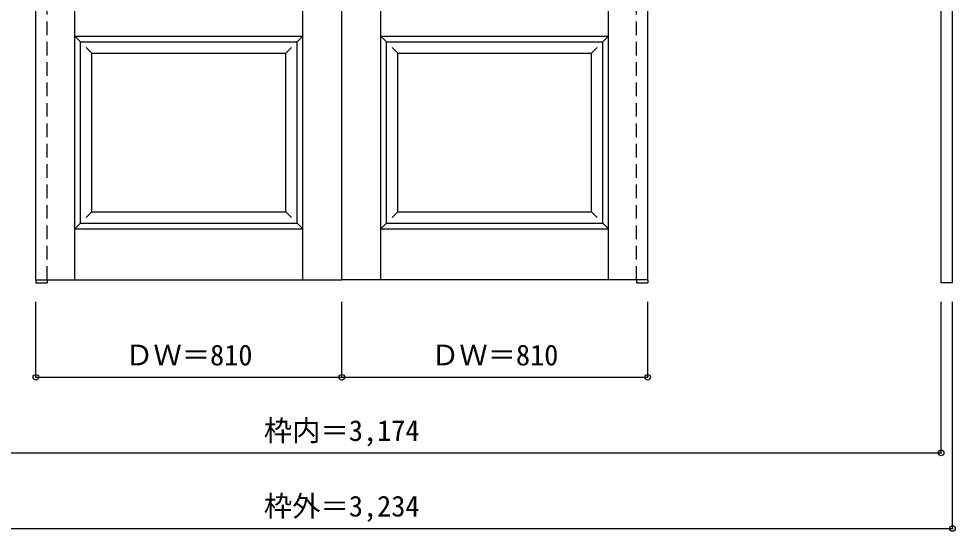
# Model space of a CAD drawing. Units: millimetres, scale not verified. Extents: x -2129 to 1657, y -1922 to 978.
# Drawn here: x -822 to 1657, y -1922 to -566 of the extents above; entities that cross this region are included whole.
import ezdxf
from ezdxf.enums import TextEntityAlignment as Align

# ---------------------------------------------------------------- set-up
doc = ezdxf.new("R2010")
doc.units = ezdxf.units.MM
doc.header["$LTSCALE"] = 30
doc.header["$PDMODE"] = 32
doc.header["$PDSIZE"] = 15
doc.linetypes.add('DASHED1', pattern=[1.8, 1.2, -0.6])
doc.layers.add('0-0', color=4, linetype='DASHED1')
doc.layers.add('0-1_寸法', color=7, linetype='Continuous')
doc.styles.add('ＭＳ ゴシック', font='')
doc.styles.get('ＭＳ ゴシック').set_extended_font_data('MS Gothic')

msp = doc.modelspace()

# ---------------------------------------------------------------- linework, layer by layer
at = {"layer": '0-0', "color": 3, "linetype": 'Continuous'}
for p, q in [((1619.91, -1264.78), (1619.91, 970.22)), ((1649.91, -1264.78), (1649.91, 970.22)), ((-777.09, -1256.78), (-777.09, 926.22)), ((32.91, -1256.78), (32.91, 926.22)), ((842.91, -1256.78), (842.91, 926.22)), ((-658.59, -626.78), (-85.59, -626.78)), ((-658.59, -1106.78), (-658.59, -626.78)), ((-85.59, -1106.78), (-85.59, -626.78)), ((151.41, -626.78), (724.41, -626.78)), ((151.41, -1106.78), (151.41, -626.78)), ((724.41, -1106.78), (724.41, -626.78)), ((-658.59, -1106.78), (-85.59, -1106.78)), ((151.41, -1106.78), (724.41, -1106.78)), ((-777.09, -1256.78), (32.91, -1256.78)), ((-777.09, -1256.78), (-777.09, -1264.78)), ((-747.09, -1256.78), (-747.09, -1264.78)), ((842.91, -1256.78), (32.91, -1256.78)), ((812.91, -1256.78), (812.91, -1264.78)), ((842.91, -1256.78), (842.91, -1264.78)), ((-777.09, -1264.78), (-747.09, -1264.78)), ((812.91, -1264.78), (842.91, -1264.78)), ((1649.91, -1264.78), (1619.91, -1264.78))]:
    msp.add_line(p, q, dxfattribs=at)
at = {"layer": '0-0'}
for p, q in [((-777.09, -1256.78), (-777.09, 940.22)), ((-747.09, -1256.78), (-747.09, 940.22)), ((-747.09, -1256.78), (-747.09, 926.22)), ((812.91, -1256.78), (812.91, 940.22)), ((812.91, -1256.78), (812.91, 926.22)), ((842.91, -1256.78), (842.91, 940.22))]:
    msp.add_line(p, q, dxfattribs=at)
at = {"layer": '0-0', "color": 7, "linetype": 'Continuous'}
for p, q in [((-673.59, -1256.78), (-673.59, 926.22)), ((-70.59, -1256.78), (-70.59, 926.22)), ((136.41, -1256.78), (136.41, 926.22)), ((739.41, -1256.78), (739.41, 926.22)), ((-673.59, -611.78), (-658.59, -626.78)), ((-673.59, -611.78), (-70.59, -611.78)), ((-70.59, -611.78), (-85.59, -626.78)), ((136.41, -611.78), (151.41, -626.78)), ((136.41, -611.78), (739.41, -611.78)), ((739.41, -611.78), (724.41, -626.78)), ((-643.59, -641.78), (-628.59, -656.78)), ((-100.59, -641.78), (-115.59, -656.78)), ((166.41, -641.78), (181.41, -656.78)), ((709.41, -641.78), (694.41, -656.78)), ((-628.59, -1076.78), (-628.59, -656.78)), ((-628.59, -656.78), (-115.59, -656.78)), ((-115.59, -1076.78), (-115.59, -656.78)), ((181.41, -1076.78), (181.41, -656.78)), ((181.41, -656.78), (694.41, -656.78)), ((694.41, -1076.78), (694.41, -656.78)), ((-628.59, -1076.78), (-643.59, -1091.78)), ((-628.59, -1076.78), (-115.59, -1076.78)), ((-115.59, -1076.78), (-100.59, -1091.78)), ((181.41, -1076.78), (166.41, -1091.78)), ((181.41, -1076.78), (694.41, -1076.78)), ((694.41, -1076.78), (709.41, -1091.78)), ((-658.59, -1106.78), (-673.59, -1121.78)), ((-85.59, -1106.78), (-70.59, -1121.78)), ((151.41, -1106.78), (136.41, -1121.78)), ((724.41, -1106.78), (739.41, -1121.78)), ((-673.59, -1121.78), (-70.59, -1121.78)), ((136.41, -1121.78), (739.41, -1121.78))]:
    msp.add_line(p, q, dxfattribs=at)
at = {"layer": '0-1_寸法', "color": 4}
for p, q in [((-777.09, -1514.78), (-777.09, -1314.78)), ((32.91, -1514.78), (32.91, -1314.78)), ((842.91, -1514.78), (842.91, -1314.78)), ((1619.91, -1714.78), (1619.91, -1314.78)), ((1649.91, -1914.78), (1649.91, -1314.78)), ((-777.09, -1514.78), (842.91, -1514.78)), ((-1554.09, -1714.78), (1619.91, -1714.78)), ((-1584.09, -1914.78), (1649.91, -1914.78))]:
    msp.add_line(p, q, dxfattribs=at)
at = {"layer": '0-1_寸法'}
for p in [(-777.09, -1514.78), (32.91, -1514.78), (842.91, -1514.78), (1619.91, -1714.78), (1649.91, -1914.78)]:
    msp.add_point(p, dxfattribs=at)

# ---------------------------------------------------------------- texts
at = {"layer": '0-1_寸法', "style": 'ＭＳ ゴシック'}
for s, p in [('ＤＷ＝810', (-540.84, -1499.78)), ('ＤＷ＝810', (269.16, -1499.78)), ('枠内＝3,174', (-173.34, -1699.78)), ('枠外＝3,234', (-173.34, -1899.78))]:
    msp.add_text(s, height=54.99, dxfattribs=at).set_placement(p, align=Align.BOTTOM_LEFT)

doc.saveas('drawing.dxf')
